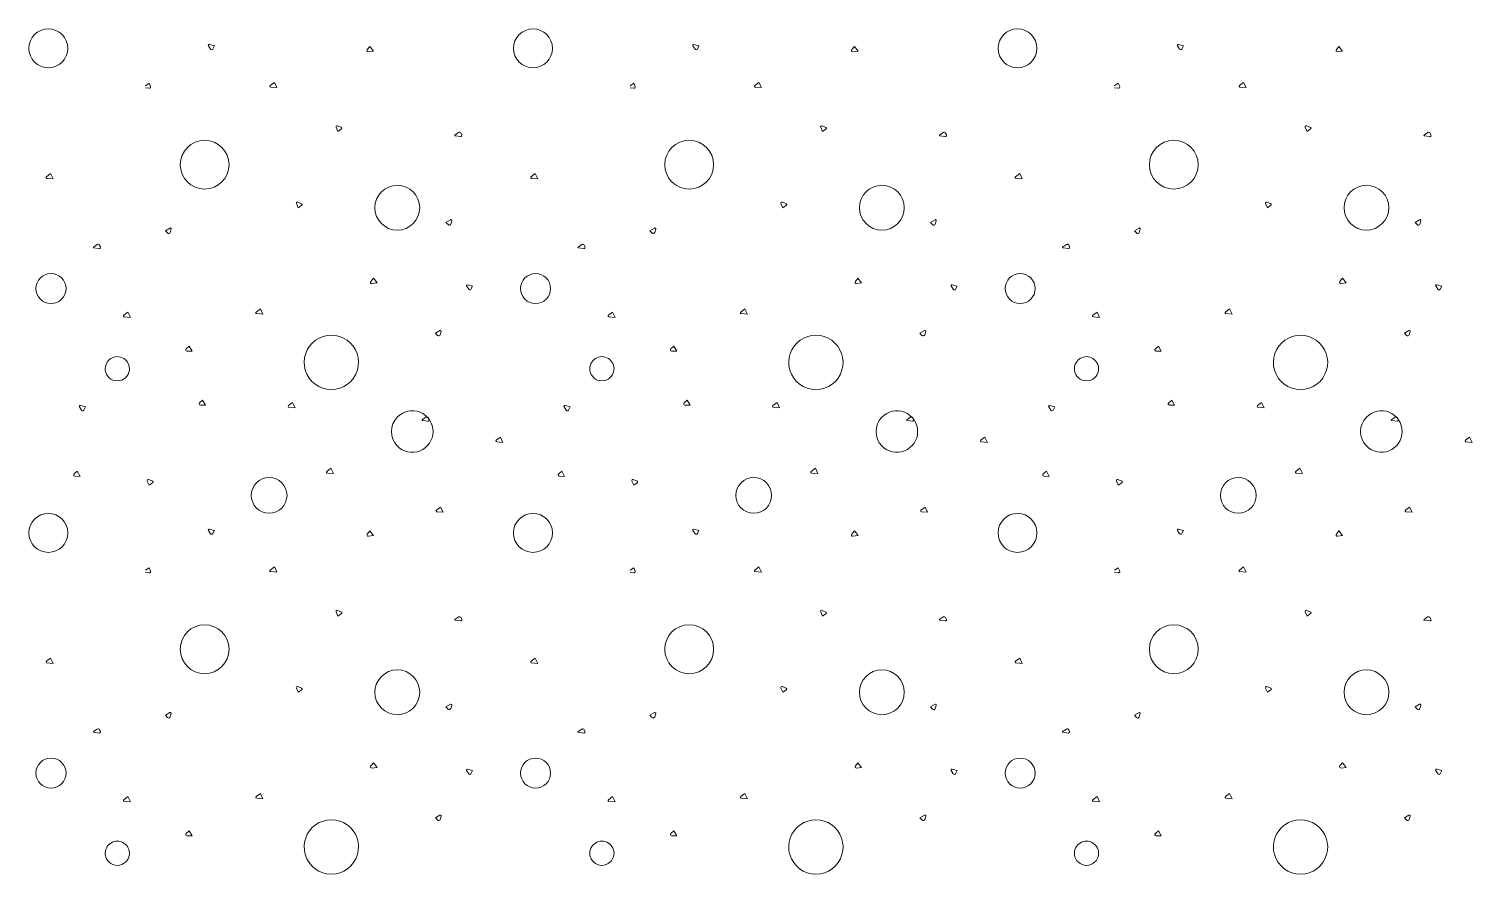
# Model space of a CAD drawing. Header units: millimetres. Extents: x 15 to 2176, y 3 to 641.
# Drawn here: x 2031.8 to 2079.46, y 107.83 to 135.74 of the extents above; entities that cross this region are included whole.
import ezdxf
from ezdxf.xclip import XClip

# ---------------------------------------------------------------- set-up
doc = ezdxf.new("R2010")
doc.units = ezdxf.units.MM
doc.header["$MEASUREMENT"] = 0
doc.header["$XCLIPFRAME"] = 0
doc.layers.add('A--------P-', color=7, linetype='Continuous')
doc.layers.add('A-L-10--EF-', color=4, linetype='Continuous', lineweight=0)

# ---------------------------------------------------------------- blocks, each defined once
blk = doc.blocks.new('*X13')
at = {"layer": 'A-L-10--EF-'}
for p, q in [((2037.799, 135.072), (2037.729, 135.182)), ((2037.761, 135.225), (2037.927, 135.181)), ((2037.927, 135.181), (2037.874, 135.076)), ((2042.973, 135.058), (2043.059, 135.162)), ((2043.179, 135.009), (2043.011, 134.988)), ((2043.059, 135.162), (2043.179, 135.009)), ((2053.799, 135.072), (2053.729, 135.182)), ((2053.761, 135.225), (2053.927, 135.181)), ((2053.927, 135.181), (2053.874, 135.076)), ((2058.973, 135.058), (2059.059, 135.162)), ((2059.179, 135.009), (2059.011, 134.988)), ((2059.059, 135.162), (2059.179, 135.009)), ((2035.652, 133.862), (2035.772, 133.947)), ((2035.772, 133.947), (2035.819, 133.839)), ((2039.772, 133.869), (2039.907, 133.974)), ((2039.907, 133.974), (2039.992, 133.8)), ((2051.652, 133.862), (2051.772, 133.947)), ((2051.772, 133.947), (2051.819, 133.839)), ((2055.772, 133.869), (2055.907, 133.974)), ((2055.907, 133.974), (2055.992, 133.8)), ((2035.773, 133.779), (2035.652, 133.795)), ((2039.992, 133.8), (2039.787, 133.818)), ((2051.773, 133.779), (2051.652, 133.795)), ((2055.992, 133.8), (2055.787, 133.818)), ((2041.946, 132.492), (2042.008, 132.351)), ((2042.119, 132.484), (2041.994, 132.539)), ((2057.946, 132.492), (2058.008, 132.351)), ((2058.119, 132.484), (2057.994, 132.539)), ((2042.008, 132.351), (2042.124, 132.435)), ((2045.869, 132.236), (2045.991, 132.322)), ((2046.058, 132.189), (2045.874, 132.214)), ((2046.07, 132.299), (2046.096, 132.239)), ((2058.008, 132.351), (2058.124, 132.435)), ((2061.869, 132.236), (2061.991, 132.322)), ((2062.058, 132.189), (2061.874, 132.214)), ((2062.07, 132.299), (2062.096, 132.239)), ((2032.382, 130.857), (2032.517, 130.962)), ((2032.602, 130.788), (2032.397, 130.805)), ((2032.517, 130.962), (2032.602, 130.788)), ((2048.382, 130.857), (2048.517, 130.962)), ((2048.602, 130.788), (2048.397, 130.805)), ((2048.517, 130.962), (2048.602, 130.788)), ((2064.382, 130.857), (2064.517, 130.962)), ((2064.602, 130.788), (2064.397, 130.805)), ((2064.517, 130.962), (2064.602, 130.788)), ((2040.634, 129.974), (2040.696, 129.834)), ((2040.807, 129.967), (2040.682, 130.022)), ((2040.696, 129.834), (2040.812, 129.917)), ((2056.634, 129.974), (2056.696, 129.834)), ((2056.807, 129.967), (2056.682, 130.022)), ((2056.696, 129.834), (2056.812, 129.917)), ((2036.457, 129.163), (2036.309, 129.077)), ((2045.722, 129.438), (2045.573, 129.352)), ((2045.573, 129.352), (2045.641, 129.277)), ((2045.731, 129.297), (2045.764, 129.404)), ((2052.457, 129.163), (2052.309, 129.077)), ((2061.722, 129.438), (2061.573, 129.352)), ((2061.573, 129.352), (2061.641, 129.277)), ((2061.731, 129.297), (2061.764, 129.404)), ((2036.309, 129.077), (2036.376, 129.002)), ((2036.466, 129.022), (2036.499, 129.129)), ((2052.309, 129.077), (2052.376, 129.002)), ((2052.466, 129.022), (2052.499, 129.129)), ((2033.935, 128.536), (2034.057, 128.621)), ((2034.124, 128.489), (2033.941, 128.514)), ((2034.136, 128.599), (2034.162, 128.539)), ((2049.935, 128.536), (2050.057, 128.621)), ((2050.124, 128.489), (2049.941, 128.514)), ((2050.136, 128.599), (2050.162, 128.539)), ((2065.935, 128.536), (2066.057, 128.621)), ((2066.124, 128.489), (2065.941, 128.514)), ((2066.136, 128.599), (2066.162, 128.539)), ((2043.091, 127.402), (2043.177, 127.506)), ((2043.297, 127.353), (2043.129, 127.332)), ((2043.177, 127.506), (2043.297, 127.353)), ((2046.323, 127.141), (2046.254, 127.251)), ((2046.286, 127.294), (2046.451, 127.25)), ((2046.451, 127.25), (2046.398, 127.145)), ((2059.091, 127.402), (2059.177, 127.506)), ((2059.297, 127.353), (2059.129, 127.332)), ((2059.177, 127.506), (2059.297, 127.353)), ((2062.323, 127.141), (2062.254, 127.251)), ((2062.286, 127.294), (2062.451, 127.25)), ((2062.451, 127.25), (2062.398, 127.145)), ((2034.936, 126.286), (2035.071, 126.391)), ((2035.071, 126.391), (2035.156, 126.216)), ((2039.31, 126.39), (2039.446, 126.495)), ((2039.531, 126.321), (2039.326, 126.338)), ((2039.446, 126.495), (2039.531, 126.321)), ((2050.936, 126.286), (2051.071, 126.391)), ((2051.071, 126.391), (2051.156, 126.216)), ((2055.31, 126.39), (2055.446, 126.495)), ((2055.531, 126.321), (2055.326, 126.338)), ((2055.446, 126.495), (2055.531, 126.321)), ((2066.936, 126.286), (2067.071, 126.391)), ((2067.071, 126.391), (2067.156, 126.216)), ((2035.156, 126.216), (2034.951, 126.234)), ((2051.156, 126.216), (2050.951, 126.234)), ((2067.156, 126.216), (2066.951, 126.234)), ((2045.371, 125.779), (2045.223, 125.693)), ((2045.223, 125.693), (2045.29, 125.618)), ((2045.38, 125.638), (2045.413, 125.746)), ((2061.371, 125.779), (2061.223, 125.693)), ((2061.223, 125.693), (2061.29, 125.618)), ((2061.38, 125.638), (2061.413, 125.746)), ((2036.996, 125.175), (2037.098, 125.264)), ((2037.193, 125.095), (2037.024, 125.099)), ((2037.098, 125.264), (2037.193, 125.095)), ((2052.996, 125.175), (2053.098, 125.264)), ((2053.193, 125.095), (2053.024, 125.099)), ((2053.098, 125.264), (2053.193, 125.095)), ((2037.437, 123.394), (2037.538, 123.483)), ((2037.538, 123.483), (2037.633, 123.314)), ((2053.437, 123.394), (2053.538, 123.483)), ((2053.538, 123.483), (2053.633, 123.314)), ((2033.544, 123.149), (2033.475, 123.258)), ((2033.506, 123.302), (2033.672, 123.258)), ((2033.672, 123.258), (2033.619, 123.153)), ((2037.633, 123.314), (2037.464, 123.319)), ((2040.369, 123.3), (2040.505, 123.405)), ((2040.59, 123.231), (2040.385, 123.249)), ((2040.505, 123.405), (2040.59, 123.231)), ((2049.544, 123.149), (2049.475, 123.258)), ((2049.506, 123.302), (2049.672, 123.258)), ((2049.672, 123.258), (2049.619, 123.153)), ((2053.633, 123.314), (2053.464, 123.319)), ((2056.369, 123.3), (2056.505, 123.405)), ((2056.59, 123.231), (2056.385, 123.249)), ((2056.505, 123.405), (2056.59, 123.231)), ((2065.544, 123.149), (2065.475, 123.258)), ((2065.506, 123.302), (2065.672, 123.258)), ((2065.672, 123.258), (2065.619, 123.153)), ((2044.79, 122.834), (2044.912, 122.92)), ((2044.978, 122.787), (2044.795, 122.812)), ((2044.991, 122.897), (2045.016, 122.837)), ((2060.79, 122.834), (2060.912, 122.92)), ((2060.978, 122.787), (2060.795, 122.812)), ((2060.991, 122.897), (2061.016, 122.837)), ((2047.235, 122.155), (2047.371, 122.261)), ((2047.456, 122.086), (2047.251, 122.104)), ((2047.371, 122.261), (2047.456, 122.086)), ((2063.235, 122.155), (2063.371, 122.261)), ((2063.456, 122.086), (2063.251, 122.104)), ((2063.371, 122.261), (2063.456, 122.086)), ((2033.296, 121.045), (2033.397, 121.134)), ((2033.397, 121.134), (2033.492, 120.965)), ((2041.635, 121.127), (2041.77, 121.232)), ((2041.855, 121.058), (2041.65, 121.075)), ((2041.77, 121.232), (2041.855, 121.058)), ((2049.296, 121.045), (2049.397, 121.134)), ((2049.397, 121.134), (2049.492, 120.965)), ((2057.635, 121.127), (2057.77, 121.232)), ((2057.855, 121.058), (2057.65, 121.075)), ((2057.77, 121.232), (2057.855, 121.058)), ((2065.296, 121.045), (2065.397, 121.134)), ((2065.397, 121.134), (2065.492, 120.965)), ((2033.492, 120.965), (2033.323, 120.969)), ((2035.712, 120.811), (2035.773, 120.671)), ((2035.884, 120.804), (2035.759, 120.859)), ((2035.773, 120.671), (2035.889, 120.754)), ((2049.492, 120.965), (2049.323, 120.969)), ((2051.712, 120.811), (2051.773, 120.671)), ((2051.884, 120.804), (2051.759, 120.859)), ((2051.773, 120.671), (2051.889, 120.754)), ((2065.492, 120.965), (2065.323, 120.969)), ((2045.257, 119.847), (2045.392, 119.953)), ((2045.477, 119.778), (2045.272, 119.796)), ((2045.392, 119.953), (2045.477, 119.778)), ((2061.257, 119.847), (2061.392, 119.953)), ((2061.477, 119.778), (2061.272, 119.796)), ((2061.392, 119.953), (2061.477, 119.778)), ((2037.799, 119.072), (2037.729, 119.182)), ((2037.761, 119.225), (2037.927, 119.181)), ((2037.927, 119.181), (2037.874, 119.076)), ((2042.973, 119.058), (2043.059, 119.162)), ((2043.059, 119.162), (2043.179, 119.009)), ((2053.799, 119.072), (2053.729, 119.182)), ((2053.761, 119.225), (2053.927, 119.181)), ((2053.927, 119.181), (2053.874, 119.076)), ((2058.973, 119.058), (2059.059, 119.162)), ((2059.059, 119.162), (2059.179, 119.009)), ((2043.179, 119.009), (2043.011, 118.988)), ((2059.179, 119.009), (2059.011, 118.988)), ((2035.652, 117.862), (2035.772, 117.947)), ((2035.773, 117.779), (2035.652, 117.795)), ((2035.772, 117.947), (2035.819, 117.839)), ((2039.772, 117.869), (2039.907, 117.974)), ((2039.992, 117.8), (2039.787, 117.818)), ((2039.907, 117.974), (2039.992, 117.8)), ((2051.652, 117.862), (2051.772, 117.947)), ((2051.773, 117.779), (2051.652, 117.795)), ((2051.772, 117.947), (2051.819, 117.839)), ((2055.772, 117.869), (2055.907, 117.974)), ((2055.992, 117.8), (2055.787, 117.818)), ((2055.907, 117.974), (2055.992, 117.8)), ((2041.946, 116.492), (2042.008, 116.351)), ((2042.119, 116.484), (2041.994, 116.539)), ((2042.008, 116.351), (2042.124, 116.435)), ((2045.869, 116.236), (2045.991, 116.322)), ((2046.07, 116.299), (2046.096, 116.239)), ((2057.946, 116.492), (2058.008, 116.351)), ((2058.119, 116.484), (2057.994, 116.539)), ((2058.008, 116.351), (2058.124, 116.435)), ((2061.869, 116.236), (2061.991, 116.322)), ((2062.07, 116.299), (2062.096, 116.239)), ((2046.058, 116.189), (2045.874, 116.214)), ((2062.058, 116.189), (2061.874, 116.214)), ((2032.382, 114.857), (2032.517, 114.962)), ((2032.517, 114.962), (2032.602, 114.788)), ((2048.382, 114.857), (2048.517, 114.962)), ((2048.517, 114.962), (2048.602, 114.788)), ((2064.382, 114.857), (2064.517, 114.962)), ((2064.517, 114.962), (2064.602, 114.788)), ((2032.602, 114.788), (2032.397, 114.805)), ((2048.602, 114.788), (2048.397, 114.805)), ((2064.602, 114.788), (2064.397, 114.805)), ((2040.634, 113.974), (2040.696, 113.834)), ((2040.807, 113.967), (2040.682, 114.022)), ((2040.696, 113.834), (2040.812, 113.917)), ((2056.634, 113.974), (2056.696, 113.834)), ((2056.807, 113.967), (2056.682, 114.022)), ((2056.696, 113.834), (2056.812, 113.917)), ((2045.722, 113.438), (2045.573, 113.352)), ((2061.722, 113.438), (2061.573, 113.352)), ((2036.457, 113.163), (2036.309, 113.077)), ((2036.309, 113.077), (2036.376, 113.002)), ((2036.466, 113.022), (2036.499, 113.129)), ((2045.573, 113.352), (2045.641, 113.277)), ((2045.731, 113.297), (2045.764, 113.404)), ((2052.457, 113.163), (2052.309, 113.077)), ((2052.309, 113.077), (2052.376, 113.002)), ((2052.466, 113.022), (2052.499, 113.129)), ((2061.573, 113.352), (2061.641, 113.277)), ((2061.731, 113.297), (2061.764, 113.404)), ((2033.935, 112.536), (2034.057, 112.621)), ((2034.124, 112.489), (2033.941, 112.514)), ((2034.136, 112.599), (2034.162, 112.539)), ((2049.935, 112.536), (2050.057, 112.621)), ((2050.124, 112.489), (2049.941, 112.514)), ((2050.136, 112.599), (2050.162, 112.539)), ((2065.935, 112.536), (2066.057, 112.621)), ((2066.124, 112.489), (2065.941, 112.514)), ((2066.136, 112.599), (2066.162, 112.539)), ((2043.091, 111.402), (2043.177, 111.506)), ((2043.297, 111.353), (2043.129, 111.332)), ((2043.177, 111.506), (2043.297, 111.353)), ((2046.323, 111.141), (2046.254, 111.251)), ((2046.286, 111.294), (2046.451, 111.25)), ((2046.451, 111.25), (2046.398, 111.145)), ((2059.091, 111.402), (2059.177, 111.506)), ((2059.297, 111.353), (2059.129, 111.332)), ((2059.177, 111.506), (2059.297, 111.353)), ((2062.323, 111.141), (2062.254, 111.251)), ((2062.286, 111.294), (2062.451, 111.25)), ((2062.451, 111.25), (2062.398, 111.145)), ((2034.936, 110.286), (2035.071, 110.391)), ((2035.156, 110.216), (2034.951, 110.234)), ((2035.071, 110.391), (2035.156, 110.216)), ((2039.31, 110.39), (2039.446, 110.495)), ((2039.531, 110.321), (2039.326, 110.338)), ((2039.446, 110.495), (2039.531, 110.321)), ((2050.936, 110.286), (2051.071, 110.391)), ((2051.156, 110.216), (2050.951, 110.234)), ((2051.071, 110.391), (2051.156, 110.216)), ((2055.31, 110.39), (2055.446, 110.495)), ((2055.531, 110.321), (2055.326, 110.338)), ((2055.446, 110.495), (2055.531, 110.321)), ((2066.936, 110.286), (2067.071, 110.391)), ((2067.156, 110.216), (2066.951, 110.234)), ((2067.071, 110.391), (2067.156, 110.216)), ((2045.371, 109.779), (2045.223, 109.693)), ((2045.223, 109.693), (2045.29, 109.618)), ((2045.38, 109.638), (2045.413, 109.746)), ((2061.371, 109.779), (2061.223, 109.693)), ((2061.223, 109.693), (2061.29, 109.618)), ((2061.38, 109.638), (2061.413, 109.746)), ((2036.996, 109.175), (2037.098, 109.264)), ((2037.098, 109.264), (2037.193, 109.095)), ((2052.996, 109.175), (2053.098, 109.264)), ((2053.098, 109.264), (2053.193, 109.095)), ((2037.193, 109.095), (2037.024, 109.099)), ((2053.193, 109.095), (2053.024, 109.099))]:
    blk.add_line(p, q, dxfattribs=at)
for centre, radius in [((2032.445, 135.098), 0.643), ((2048.445, 135.098), 0.643), ((2064.445, 135.098), 0.643), ((2037.605, 131.257), 0.807), ((2053.605, 131.257), 0.807), ((2032.533, 127.166), 0.496), ((2048.533, 127.166), 0.496), ((2064.533, 127.166), 0.496), ((2039.735, 120.337), 0.59), ((2055.735, 120.337), 0.59), ((2032.445, 119.098), 0.643), ((2048.445, 119.098), 0.643), ((2064.445, 119.098), 0.643), ((2037.605, 115.257), 0.807), ((2053.605, 115.257), 0.807), ((2032.533, 111.166), 0.496), ((2048.533, 111.166), 0.496), ((2064.533, 111.166), 0.496)]:
    blk.add_circle(centre, radius, dxfattribs=at)
for centre, radius, start, end in [((2037.753, 135.197), 0.0288, 75.2067, 212.3813), ((2037.835, 135.095), 0.0432, 212.3813, 333.2854), ((2043.006, 135.03), 0.0432, 140.1139, 277.2885), ((2053.753, 135.197), 0.0288, 75.2067, 212.3813), ((2053.835, 135.095), 0.0432, 212.3813, 333.2854), ((2059.006, 135.03), 0.0432, 140.1139, 277.2885), ((2035.779, 133.822), 0.0432, 262.2885, 23.1926), ((2039.789, 133.846), 0.0288, 127.9022, 265.0768), ((2051.779, 133.822), 0.0432, 262.2885, 23.1926), ((2055.789, 133.846), 0.0288, 127.9022, 265.0768), ((2041.979, 132.506), 0.036, 66.4475, 203.6221), ((2042.107, 132.458), 0.0288, 305.5434, 66.4475), ((2057.979, 132.506), 0.036, 66.4475, 203.6221), ((2058.107, 132.458), 0.0288, 305.5434, 66.4475), ((2045.876, 132.226), 0.012, 125.1139, 262.2885), ((2046.021, 132.278), 0.0528, 23.1926, 125.1139), ((2046.062, 132.225), 0.036, 262.2885, 23.1926), ((2061.876, 132.226), 0.012, 125.1139, 262.2885), ((2062.021, 132.278), 0.0528, 23.1926, 125.1139), ((2062.062, 132.225), 0.036, 262.2885, 23.1926), ((2032.4, 130.834), 0.0288, 127.9022, 265.0768), ((2043.966, 129.835), 0.74, 90, 270), ((2043.966, 129.835), 0.74, 270, 90), ((2048.4, 130.834), 0.0288, 127.9022, 265.0768), ((2059.966, 129.835), 0.74, 90, 270), ((2059.966, 129.835), 0.74, 270, 90), ((2064.4, 130.834), 0.0288, 127.9022, 265.0768), ((2040.667, 129.989), 0.036, 66.4475, 203.6221), ((2040.795, 129.941), 0.0288, 305.5434, 66.4475), ((2056.667, 129.989), 0.036, 66.4475, 203.6221), ((2056.795, 129.941), 0.0288, 305.5434, 66.4475), ((2036.472, 129.138), 0.0288, 342.8254, 120), ((2045.68, 129.312), 0.0528, 221.9213, 342.8254), ((2045.736, 129.413), 0.0288, 342.8254, 120), ((2052.472, 129.138), 0.0288, 342.8254, 120), ((2061.68, 129.312), 0.0528, 221.9213, 342.8254), ((2061.736, 129.413), 0.0288, 342.8254, 120), ((2036.416, 129.037), 0.0528, 221.9213, 342.8254), ((2052.416, 129.037), 0.0528, 221.9213, 342.8254), ((2033.942, 128.526), 0.012, 125.1139, 262.2885), ((2034.088, 128.578), 0.0528, 23.1926, 125.1139), ((2034.129, 128.525), 0.036, 262.2885, 23.1926), ((2049.942, 128.526), 0.012, 125.1139, 262.2885), ((2050.088, 128.578), 0.0528, 23.1926, 125.1139), ((2050.129, 128.525), 0.036, 262.2885, 23.1926), ((2065.942, 128.526), 0.012, 125.1139, 262.2885), ((2066.088, 128.578), 0.0528, 23.1926, 125.1139), ((2066.129, 128.525), 0.036, 262.2885, 23.1926), ((2043.124, 127.375), 0.0432, 140.1139, 277.2885), ((2046.278, 127.266), 0.0288, 75.2067, 212.3813), ((2059.124, 127.375), 0.0432, 140.1139, 277.2885), ((2062.278, 127.266), 0.0288, 75.2067, 212.3813), ((2046.36, 127.164), 0.0432, 212.3813, 333.2854), ((2062.36, 127.164), 0.0432, 212.3813, 333.2854), ((2034.953, 126.263), 0.0288, 127.9022, 265.0768), ((2039.328, 126.367), 0.0288, 127.9022, 265.0768), ((2050.953, 126.263), 0.0288, 127.9022, 265.0768), ((2055.328, 126.367), 0.0288, 127.9022, 265.0768), ((2066.953, 126.263), 0.0288, 127.9022, 265.0768), ((2041.789, 124.727), 0.897, 343.6089, 196.3911), ((2045.33, 125.654), 0.0528, 221.9213, 342.8254), ((2045.386, 125.754), 0.0288, 342.8254, 120), ((2057.789, 124.727), 0.897, 343.6089, 196.3911), ((2061.33, 125.654), 0.0528, 221.9213, 342.8254), ((2061.386, 125.754), 0.0288, 342.8254, 120), ((2034.722, 124.518), 0.4, 353.7067, 186.2933), ((2037.025, 125.143), 0.0432, 131.2386, 268.4132), ((2050.722, 124.518), 0.4, 353.7067, 186.2933), ((2053.025, 125.143), 0.0432, 131.2386, 268.4132), ((2066.722, 124.518), 0.4, 353.7067, 186.2933), ((2034.722, 124.518), 0.4, 186.2933, 353.7067), ((2041.789, 124.727), 0.897, 196.3911, 343.6089), ((2050.722, 124.518), 0.4, 186.2933, 353.7067), ((2057.789, 124.727), 0.897, 196.3911, 343.6089), ((2066.722, 124.518), 0.4, 186.2933, 353.7067), ((2033.499, 123.274), 0.0288, 75.2067, 212.3813), ((2033.581, 123.172), 0.0432, 212.3813, 333.2854), ((2037.465, 123.362), 0.0432, 131.2386, 268.4132), ((2040.387, 123.277), 0.0288, 127.9022, 265.0768), ((2044.46, 122.445), 0.686, 223.8713, 136.1287), ((2049.499, 123.274), 0.0288, 75.2067, 212.3813), ((2049.581, 123.172), 0.0432, 212.3813, 333.2854), ((2053.465, 123.362), 0.0432, 131.2386, 268.4132), ((2056.387, 123.277), 0.0288, 127.9022, 265.0768), ((2060.46, 122.445), 0.686, 223.8713, 136.1287), ((2065.499, 123.274), 0.0288, 75.2067, 212.3813), ((2065.581, 123.172), 0.0432, 212.3813, 333.2854), ((2044.46, 122.445), 0.686, 136.1287, 223.8713), ((2044.797, 122.824), 0.012, 125.1139, 262.2885), ((2044.942, 122.876), 0.0528, 23.1926, 125.1139), ((2044.983, 122.823), 0.036, 262.2885, 23.1926), ((2060.46, 122.445), 0.686, 136.1287, 223.8713), ((2060.797, 122.824), 0.012, 125.1139, 262.2885), ((2060.942, 122.876), 0.0528, 23.1926, 125.1139), ((2060.983, 122.823), 0.036, 262.2885, 23.1926), ((2047.253, 122.133), 0.0288, 127.9022, 265.0768), ((2063.253, 122.133), 0.0288, 127.9022, 265.0768), ((2033.325, 121.013), 0.0432, 131.2386, 268.4132), ((2041.653, 121.104), 0.0288, 127.9022, 265.0768), ((2049.325, 121.013), 0.0432, 131.2386, 268.4132), ((2057.653, 121.104), 0.0288, 127.9022, 265.0768), ((2065.325, 121.013), 0.0432, 131.2386, 268.4132), ((2035.744, 120.826), 0.036, 66.4475, 203.6221), ((2035.873, 120.778), 0.0288, 305.5434, 66.4475), ((2051.744, 120.826), 0.036, 66.4475, 203.6221), ((2051.873, 120.778), 0.0288, 305.5434, 66.4475), ((2045.275, 119.825), 0.0288, 127.9022, 265.0768), ((2061.275, 119.825), 0.0288, 127.9022, 265.0768), ((2037.753, 119.197), 0.0288, 75.2067, 212.3813), ((2053.753, 119.197), 0.0288, 75.2067, 212.3813), ((2037.835, 119.095), 0.0432, 212.3813, 333.2854), ((2043.006, 119.03), 0.0432, 140.1139, 277.2885), ((2053.835, 119.095), 0.0432, 212.3813, 333.2854), ((2059.006, 119.03), 0.0432, 140.1139, 277.2885), ((2035.779, 117.822), 0.0432, 262.2885, 23.1926), ((2039.789, 117.846), 0.0288, 127.9022, 265.0768), ((2051.779, 117.822), 0.0432, 262.2885, 23.1926), ((2055.789, 117.846), 0.0288, 127.9022, 265.0768), ((2041.979, 116.506), 0.036, 66.4475, 203.6221), ((2042.107, 116.458), 0.0288, 305.5434, 66.4475), ((2046.021, 116.278), 0.0528, 23.1926, 125.1139), ((2057.979, 116.506), 0.036, 66.4475, 203.6221), ((2058.107, 116.458), 0.0288, 305.5434, 66.4475), ((2062.021, 116.278), 0.0528, 23.1926, 125.1139), ((2045.876, 116.226), 0.012, 125.1139, 262.2885), ((2046.062, 116.225), 0.036, 262.2885, 23.1926), ((2061.876, 116.226), 0.012, 125.1139, 262.2885), ((2062.062, 116.225), 0.036, 262.2885, 23.1926), ((2032.4, 114.834), 0.0288, 127.9022, 265.0768), ((2048.4, 114.834), 0.0288, 127.9022, 265.0768), ((2064.4, 114.834), 0.0288, 127.9022, 265.0768), ((2043.966, 113.835), 0.74, 90, 270), ((2043.966, 113.835), 0.74, 270, 90), ((2059.966, 113.835), 0.74, 90, 270), ((2059.966, 113.835), 0.74, 270, 90), ((2040.667, 113.989), 0.036, 66.4475, 203.6221), ((2040.795, 113.941), 0.0288, 305.5434, 66.4475), ((2056.667, 113.989), 0.036, 66.4475, 203.6221), ((2056.795, 113.941), 0.0288, 305.5434, 66.4475), ((2045.736, 113.413), 0.0288, 342.8254, 120), ((2061.736, 113.413), 0.0288, 342.8254, 120), ((2036.416, 113.037), 0.0528, 221.9213, 342.8254), ((2036.472, 113.138), 0.0288, 342.8254, 120), ((2045.68, 113.312), 0.0528, 221.9213, 342.8254), ((2052.416, 113.037), 0.0528, 221.9213, 342.8254), ((2052.472, 113.138), 0.0288, 342.8254, 120), ((2061.68, 113.312), 0.0528, 221.9213, 342.8254), ((2033.942, 112.526), 0.012, 125.1139, 262.2885), ((2034.088, 112.578), 0.0528, 23.1926, 125.1139), ((2034.129, 112.525), 0.036, 262.2885, 23.1926), ((2049.942, 112.526), 0.012, 125.1139, 262.2885), ((2050.088, 112.578), 0.0528, 23.1926, 125.1139), ((2050.129, 112.525), 0.036, 262.2885, 23.1926), ((2065.942, 112.526), 0.012, 125.1139, 262.2885), ((2066.088, 112.578), 0.0528, 23.1926, 125.1139), ((2066.129, 112.525), 0.036, 262.2885, 23.1926), ((2043.124, 111.375), 0.0432, 140.1139, 277.2885), ((2046.278, 111.266), 0.0288, 75.2067, 212.3813), ((2046.36, 111.164), 0.0432, 212.3813, 333.2854), ((2059.124, 111.375), 0.0432, 140.1139, 277.2885), ((2062.278, 111.266), 0.0288, 75.2067, 212.3813), ((2062.36, 111.164), 0.0432, 212.3813, 333.2854), ((2034.953, 110.263), 0.0288, 127.9022, 265.0768), ((2039.328, 110.367), 0.0288, 127.9022, 265.0768), ((2050.953, 110.263), 0.0288, 127.9022, 265.0768), ((2055.328, 110.367), 0.0288, 127.9022, 265.0768), ((2066.953, 110.263), 0.0288, 127.9022, 265.0768), ((2041.789, 108.727), 0.897, 343.6089, 196.3911), ((2045.33, 109.654), 0.0528, 221.9213, 342.8254), ((2045.386, 109.754), 0.0288, 342.8254, 120), ((2057.789, 108.727), 0.897, 343.6089, 196.3911), ((2061.33, 109.654), 0.0528, 221.9213, 342.8254), ((2061.386, 109.754), 0.0288, 342.8254, 120), ((2037.025, 109.143), 0.0432, 131.2386, 268.4132), ((2053.025, 109.143), 0.0432, 131.2386, 268.4132), ((2034.722, 108.518), 0.4, 353.7067, 186.2933), ((2050.722, 108.518), 0.4, 353.7067, 186.2933), ((2066.722, 108.518), 0.4, 353.7067, 186.2933), ((2034.722, 108.518), 0.4, 186.2933, 353.7067), ((2041.789, 108.727), 0.897, 196.3911, 343.6089), ((2050.722, 108.518), 0.4, 186.2933, 353.7067), ((2057.789, 108.727), 0.897, 196.3911, 343.6089), ((2066.722, 108.518), 0.4, 186.2933, 353.7067)]:
    blk.add_arc(centre, radius, start, end, dxfattribs=at)
blk = doc.blocks.new('*X14')
at = {"layer": 'A-L-10--EF-'}
for p, q in [((2069.799, 135.072), (2069.729, 135.182)), ((2069.761, 135.225), (2069.927, 135.181)), ((2069.927, 135.181), (2069.874, 135.076)), ((2074.973, 135.058), (2075.059, 135.162)), ((2075.179, 135.009), (2075.011, 134.988)), ((2075.059, 135.162), (2075.179, 135.009)), ((2067.652, 133.862), (2067.772, 133.947)), ((2067.772, 133.947), (2067.819, 133.839)), ((2071.772, 133.869), (2071.907, 133.974)), ((2071.907, 133.974), (2071.992, 133.8)), ((2067.773, 133.779), (2067.652, 133.795)), ((2071.992, 133.8), (2071.787, 133.818)), ((2073.946, 132.492), (2074.008, 132.351)), ((2074.119, 132.484), (2073.994, 132.539)), ((2074.008, 132.351), (2074.124, 132.435)), ((2077.869, 132.236), (2077.991, 132.322)), ((2078.058, 132.189), (2077.874, 132.214)), ((2078.07, 132.299), (2078.096, 132.239)), ((2072.634, 129.974), (2072.696, 129.834)), ((2072.807, 129.967), (2072.682, 130.022)), ((2072.696, 129.834), (2072.812, 129.917)), ((2068.457, 129.163), (2068.309, 129.077)), ((2077.722, 129.438), (2077.573, 129.352)), ((2077.573, 129.352), (2077.641, 129.277)), ((2077.731, 129.297), (2077.764, 129.404)), ((2068.309, 129.077), (2068.376, 129.002)), ((2068.466, 129.022), (2068.499, 129.129)), ((2075.091, 127.402), (2075.177, 127.506)), ((2075.297, 127.353), (2075.129, 127.332)), ((2075.177, 127.506), (2075.297, 127.353)), ((2078.323, 127.141), (2078.254, 127.251)), ((2078.286, 127.294), (2078.451, 127.25)), ((2078.451, 127.25), (2078.398, 127.145)), ((2071.31, 126.39), (2071.446, 126.495)), ((2071.531, 126.321), (2071.326, 126.338)), ((2071.446, 126.495), (2071.531, 126.321)), ((2077.371, 125.779), (2077.223, 125.693)), ((2077.223, 125.693), (2077.29, 125.618)), ((2077.38, 125.638), (2077.413, 125.746)), ((2068.996, 125.175), (2069.098, 125.264)), ((2069.193, 125.095), (2069.024, 125.099)), ((2069.098, 125.264), (2069.193, 125.095)), ((2069.437, 123.394), (2069.538, 123.483)), ((2069.538, 123.483), (2069.633, 123.314)), ((2069.633, 123.314), (2069.464, 123.319)), ((2072.369, 123.3), (2072.505, 123.405)), ((2072.59, 123.231), (2072.385, 123.249)), ((2072.505, 123.405), (2072.59, 123.231)), ((2076.79, 122.834), (2076.912, 122.92)), ((2076.978, 122.787), (2076.795, 122.812)), ((2076.991, 122.897), (2077.016, 122.837)), ((2079.235, 122.155), (2079.371, 122.261)), ((2079.456, 122.086), (2079.251, 122.104)), ((2079.371, 122.261), (2079.456, 122.086)), ((2073.635, 121.127), (2073.77, 121.232)), ((2073.855, 121.058), (2073.65, 121.075)), ((2073.77, 121.232), (2073.855, 121.058)), ((2067.712, 120.811), (2067.773, 120.671)), ((2067.884, 120.804), (2067.759, 120.859)), ((2067.773, 120.671), (2067.889, 120.754)), ((2077.257, 119.847), (2077.392, 119.953)), ((2077.477, 119.778), (2077.272, 119.796)), ((2077.392, 119.953), (2077.477, 119.778)), ((2069.799, 119.072), (2069.729, 119.182)), ((2069.761, 119.225), (2069.927, 119.181)), ((2069.927, 119.181), (2069.874, 119.076)), ((2074.973, 119.058), (2075.059, 119.162)), ((2075.059, 119.162), (2075.179, 119.009)), ((2075.179, 119.009), (2075.011, 118.988)), ((2067.652, 117.862), (2067.772, 117.947)), ((2067.773, 117.779), (2067.652, 117.795)), ((2067.772, 117.947), (2067.819, 117.839)), ((2071.772, 117.869), (2071.907, 117.974)), ((2071.992, 117.8), (2071.787, 117.818)), ((2071.907, 117.974), (2071.992, 117.8)), ((2073.946, 116.492), (2074.008, 116.351)), ((2074.119, 116.484), (2073.994, 116.539)), ((2074.008, 116.351), (2074.124, 116.435)), ((2077.869, 116.236), (2077.991, 116.322)), ((2078.07, 116.299), (2078.096, 116.239)), ((2078.058, 116.189), (2077.874, 116.214)), ((2072.634, 113.974), (2072.696, 113.834)), ((2072.807, 113.967), (2072.682, 114.022)), ((2072.696, 113.834), (2072.812, 113.917)), ((2077.722, 113.438), (2077.573, 113.352)), ((2068.457, 113.163), (2068.309, 113.077)), ((2068.309, 113.077), (2068.376, 113.002)), ((2068.466, 113.022), (2068.499, 113.129)), ((2077.573, 113.352), (2077.641, 113.277)), ((2077.731, 113.297), (2077.764, 113.404)), ((2075.091, 111.402), (2075.177, 111.506)), ((2075.297, 111.353), (2075.129, 111.332)), ((2075.177, 111.506), (2075.297, 111.353)), ((2078.323, 111.141), (2078.254, 111.251)), ((2078.286, 111.294), (2078.451, 111.25)), ((2078.451, 111.25), (2078.398, 111.145)), ((2071.31, 110.39), (2071.446, 110.495)), ((2071.531, 110.321), (2071.326, 110.338)), ((2071.446, 110.495), (2071.531, 110.321)), ((2077.371, 109.779), (2077.223, 109.693)), ((2077.223, 109.693), (2077.29, 109.618)), ((2077.38, 109.638), (2077.413, 109.746)), ((2068.996, 109.175), (2069.098, 109.264)), ((2069.098, 109.264), (2069.193, 109.095)), ((2069.193, 109.095), (2069.024, 109.099))]:
    blk.add_line(p, q, dxfattribs=at)
for centre, radius in [((2069.605, 131.257), 0.807), ((2071.735, 120.337), 0.59), ((2069.605, 115.257), 0.807)]:
    blk.add_circle(centre, radius, dxfattribs=at)
for centre, radius, start, end in [((2069.753, 135.197), 0.0288, 75.2067, 212.3813), ((2069.835, 135.095), 0.0432, 212.3813, 333.2854), ((2075.006, 135.03), 0.0432, 140.1139, 277.2885), ((2067.779, 133.822), 0.0432, 262.2885, 23.1926), ((2071.789, 133.846), 0.0288, 127.9022, 265.0768), ((2073.979, 132.506), 0.036, 66.4475, 203.6221), ((2074.107, 132.458), 0.0288, 305.5434, 66.4475), ((2077.876, 132.226), 0.012, 125.1139, 262.2885), ((2078.021, 132.278), 0.0528, 23.1926, 125.1139), ((2078.062, 132.225), 0.036, 262.2885, 23.1926), ((2075.966, 129.835), 0.74, 90, 270), ((2075.966, 129.835), 0.74, 270, 90), ((2072.667, 129.989), 0.036, 66.4475, 203.6221), ((2072.795, 129.941), 0.0288, 305.5434, 66.4475), ((2068.472, 129.138), 0.0288, 342.8254, 120), ((2077.68, 129.312), 0.0528, 221.9213, 342.8254), ((2077.736, 129.413), 0.0288, 342.8254, 120), ((2068.416, 129.037), 0.0528, 221.9213, 342.8254), ((2075.124, 127.375), 0.0432, 140.1139, 277.2885), ((2078.278, 127.266), 0.0288, 75.2067, 212.3813), ((2078.36, 127.164), 0.0432, 212.3813, 333.2854), ((2071.328, 126.367), 0.0288, 127.9022, 265.0768), ((2073.789, 124.727), 0.897, 343.6089, 196.3911), ((2077.33, 125.654), 0.0528, 221.9213, 342.8254), ((2077.386, 125.754), 0.0288, 342.8254, 120), ((2069.025, 125.143), 0.0432, 131.2386, 268.4132), ((2073.789, 124.727), 0.897, 196.3911, 343.6089), ((2069.465, 123.362), 0.0432, 131.2386, 268.4132), ((2072.387, 123.277), 0.0288, 127.9022, 265.0768), ((2076.46, 122.445), 0.686, 223.8713, 136.1287), ((2076.46, 122.445), 0.686, 136.1287, 223.8713), ((2076.797, 122.824), 0.012, 125.1139, 262.2885), ((2076.942, 122.876), 0.0528, 23.1926, 125.1139), ((2076.983, 122.823), 0.036, 262.2885, 23.1926), ((2079.253, 122.133), 0.0288, 127.9022, 265.0768), ((2073.653, 121.104), 0.0288, 127.9022, 265.0768), ((2067.744, 120.826), 0.036, 66.4475, 203.6221), ((2067.873, 120.778), 0.0288, 305.5434, 66.4475), ((2077.275, 119.825), 0.0288, 127.9022, 265.0768), ((2069.753, 119.197), 0.0288, 75.2067, 212.3813), ((2069.835, 119.095), 0.0432, 212.3813, 333.2854), ((2075.006, 119.03), 0.0432, 140.1139, 277.2885), ((2067.779, 117.822), 0.0432, 262.2885, 23.1926), ((2071.789, 117.846), 0.0288, 127.9022, 265.0768), ((2073.979, 116.506), 0.036, 66.4475, 203.6221), ((2074.107, 116.458), 0.0288, 305.5434, 66.4475), ((2078.021, 116.278), 0.0528, 23.1926, 125.1139), ((2077.876, 116.226), 0.012, 125.1139, 262.2885), ((2078.062, 116.225), 0.036, 262.2885, 23.1926), ((2075.966, 113.835), 0.74, 90, 270), ((2075.966, 113.835), 0.74, 270, 90), ((2072.667, 113.989), 0.036, 66.4475, 203.6221), ((2072.795, 113.941), 0.0288, 305.5434, 66.4475), ((2077.736, 113.413), 0.0288, 342.8254, 120), ((2068.416, 113.037), 0.0528, 221.9213, 342.8254), ((2068.472, 113.138), 0.0288, 342.8254, 120), ((2077.68, 113.312), 0.0528, 221.9213, 342.8254), ((2075.124, 111.375), 0.0432, 140.1139, 277.2885), ((2078.278, 111.266), 0.0288, 75.2067, 212.3813), ((2078.36, 111.164), 0.0432, 212.3813, 333.2854), ((2071.328, 110.367), 0.0288, 127.9022, 265.0768), ((2073.789, 108.727), 0.897, 343.6089, 196.3911), ((2077.33, 109.654), 0.0528, 221.9213, 342.8254), ((2077.386, 109.754), 0.0288, 342.8254, 120), ((2069.025, 109.143), 0.0432, 131.2386, 268.4132), ((2073.789, 108.727), 0.897, 196.3911, 343.6089)]:
    blk.add_arc(centre, radius, start, end, dxfattribs=at)
blk = doc.blocks.new('Drawing_4_4', base_point=(1874.468, 329.559))
for name in ['*X13', '*X14']:
    blk.add_blockref(name, (0, 0))

msp = doc.modelspace()

# ---------------------------------------------------------------- block references
at = {"layer": 'A--------P-'}
ref = msp.add_blockref('Drawing_4_4', (1874.468, 329.559), dxfattribs=at)
XClip(ref).set_block_clipping_path([(1621.1657714889, 18.4741086751), (2127.7704267137, 640.6436337123)])

doc.saveas('drawing.dxf')
